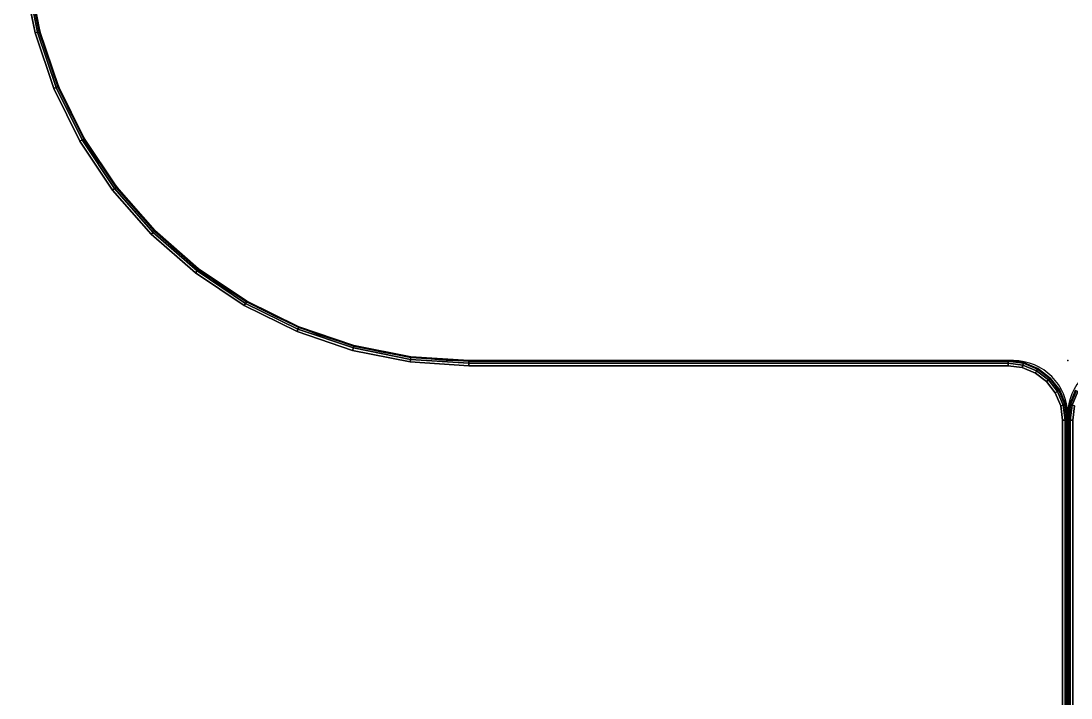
# Model space of a CAD drawing. Extents: x -170 to 1783, y -20 to 1205.
# Drawn here: x 46.54 to 70.71, y 996.64 to 1012.23 of the extents above; entities that cross this region are included whole.
import ezdxf

# ---------------------------------------------------------------- set-up
doc = ezdxf.new("R2010")
doc.units = 0
doc.header["$LTSCALE"] = 96
doc.header["$MEASUREMENT"] = 0
for name, color, linetype in [('A-FURN-3-WKSF-TOP', 7, 'Continuous'), ('A-FURN-3-WKSF-TRIM', 7, 'Continuous'), ('A-FURN-P-WKSF', 7, 'Continuous'), ('MAIN_WKSURF', 7, 'Continuous')]:
    doc.layers.add(name, color=color, linetype=linetype)

# ---------------------------------------------------------------- blocks, each defined once
blk = doc.blocks.new('EC-WS-424-T')
at = {"layer": 'A-FURN-3-WKSF-TRIM', "color": 40, "linetype": 'Continuous'}
for points in [[(47.882, -1.368, 29), (47.941, -1.368, 28.984), (47.941, -22.632, 28.984), (47.882, -22.632, 29)], [(47.941, -1.368, 27.766), (47.882, -1.368, 27.75), (47.882, -22.632, 27.75), (47.941, -22.632, 27.766)], [(47.941, -1.368, 28.984), (47.984, -1.368, 28.941), (47.984, -22.632, 28.941), (47.941, -22.632, 28.984)], [(47.984, -1.368, 27.809), (47.941, -1.368, 27.766), (47.941, -22.632, 27.766), (47.984, -22.632, 27.809)], [(47.984, -1.368, 28.941), (48, -1.368, 28.882), (48, -22.632, 28.882), (47.984, -22.632, 28.941)], [(48, -1.368, 27.868), (47.984, -1.368, 27.809), (47.984, -22.632, 27.809), (48, -22.632, 27.868)], [(48, -1.368, 28.882), (48, -1.368, 27.868), (48, -22.632, 27.868), (48, -22.632, 28.882)], [(47.882, -22.632, 29), (47.941, -22.632, 28.984), (47.896, -22.971, 28.984), (47.839, -22.956, 29)], [(47.941, -22.632, 27.766), (47.882, -22.632, 27.75), (47.839, -22.956, 27.75), (47.896, -22.971, 27.766)], [(47.941, -22.632, 28.984), (47.984, -22.632, 28.941), (47.938, -22.982, 28.941), (47.896, -22.971, 28.984)], [(47.984, -22.632, 27.809), (47.941, -22.632, 27.766), (47.896, -22.971, 27.766), (47.938, -22.982, 27.809)], [(47.984, -22.632, 28.941), (48, -22.632, 28.882), (47.953, -22.986, 28.882), (47.938, -22.982, 28.941)], [(48, -22.632, 27.868), (47.984, -22.632, 27.809), (47.938, -22.982, 27.809), (47.953, -22.986, 27.868)], [(48, -22.632, 28.882), (48, -22.632, 27.868), (47.953, -22.986, 27.868), (47.953, -22.986, 28.882)], [(47.896, -22.971, 28.984), (47.938, -22.982, 28.941), (47.803, -23.308, 28.941), (47.766, -23.287, 28.984)], [(47.938, -22.982, 27.809), (47.896, -22.971, 27.766), (47.766, -23.287, 27.766), (47.803, -23.308, 27.809)], [(47.938, -22.982, 28.941), (47.953, -22.986, 28.882), (47.817, -23.316, 28.882), (47.803, -23.308, 28.941)], [(47.953, -22.986, 27.868), (47.938, -22.982, 27.809), (47.803, -23.308, 27.809), (47.817, -23.316, 27.868)], [(47.953, -22.986, 28.882), (47.953, -22.986, 27.868), (47.817, -23.316, 27.868), (47.817, -23.316, 28.882)]]:
    blk.add_3dface(points, dxfattribs=at)
at = {"layer": 'A-FURN-P-WKSF', "color": 7, "linetype": 'Continuous'}
blk.add_line((48, -22.75), (48, -1.25), dxfattribs=at)
blk.add_arc((46.75, -22.75), 1.25, 270, 360, dxfattribs=at)
at = {"layer": 'MAIN_WKSURF', "color": 7, "linetype": 'Continuous'}
blk.add_point((48, -24), dxfattribs=at)
blk.add_point((48, -24), dxfattribs=at)
blk = doc.blocks.new('EC-WYC-46-2424-T')
at = {"layer": 'A-FURN-3-WKSF-TOP', "color": 60, "linetype": 'Continuous'}
for points, invisible_edges in [([(0.743, -0.285, 27.75), (0.743, -23.715, 27.75), (1.044, -23.839, 27.75), (1.044, -0.161, 27.75)], 5), ([(0.743, -0.285, 29), (1.044, -0.161, 29), (1.044, -23.839, 29), (0.743, -23.715, 29)], 10), ([(1.368, -23.882, 27.75), (1.368, -0.118, 27.75), (1.044, -0.161, 27.75), (1.044, -23.839, 27.75)], 5), ([(1.368, -23.882, 29), (1.044, -23.839, 29), (1.044, -0.161, 29), (1.368, -0.118, 29)], 10), ([(19.933, -0.118, 27.75), (1.368, -0.118, 27.75), (1.368, -23.882, 27.75), (13.78, -23.882, 27.75)], 10), ([(19.933, -0.118, 29), (13.78, -23.882, 29), (1.368, -23.882, 29), (1.368, -0.118, 29)], 5), ([(46.632, -0.118, 27.75), (13.78, -23.882, 27.75), (15.129, -23.97, 27.75), (16.456, -24.234, 27.75)], 9), ([(46.632, -0.118, 27.75), (28.067, -0.118, 27.75), (27.823, -0.142, 27.75), (13.78, -23.882, 27.75)], 12), ([(13.78, -23.882, 27.75), (20.412, -0.213, 27.75), (20.177, -0.142, 27.75), (19.933, -0.118, 27.75)], 9), ([(13.78, -23.882, 29), (19.933, -0.118, 29), (20.177, -0.142, 29), (20.412, -0.213, 29)], 9), ([(46.632, -0.118, 29), (13.78, -23.882, 29), (27.823, -0.142, 29), (28.067, -0.118, 29)], 3), ([(46.632, -0.118, 29), (16.456, -24.234, 29), (15.129, -23.97, 29), (13.78, -23.882, 29)], 9), ([(27.372, -0.329, 27.75), (13.78, -23.882, 27.75), (27.823, -0.142, 27.75), (27.588, -0.213, 27.75)], 3), ([(27.372, -0.329, 29), (27.588, -0.213, 29), (27.823, -0.142, 29), (13.78, -23.882, 29)], 12), ([(20.412, -0.213, 27.75), (13.78, -23.882, 27.75), (20.817, -0.484, 27.75), (20.628, -0.329, 27.75)], 3), ([(20.412, -0.213, 29), (20.628, -0.329, 29), (20.817, -0.484, 29), (13.78, -23.882, 29)], 12), ([(18.949, -25.267, 27.75), (46.632, -0.118, 27.75), (16.456, -24.234, 27.75), (17.736, -24.669, 27.75)], 3), ([(18.949, -25.267, 29), (17.736, -24.669, 29), (16.456, -24.234, 29), (46.632, -0.118, 29)], 12), ([(46.632, -0.118, 27.75), (18.949, -25.267, 27.75), (20.073, -26.018, 27.75), (21.09, -26.91, 27.75)], 9), ([(46.632, -0.118, 29), (21.09, -26.91, 29), (20.073, -26.018, 29), (18.949, -25.267, 29)], 9), ([(21.09, -26.91, 27.75), (47.257, -0.285, 27.75), (46.956, -0.161, 27.75), (46.632, -0.118, 27.75)], 9), ([(21.09, -26.91, 29), (46.632, -0.118, 29), (46.956, -0.161, 29), (47.257, -0.285, 29)], 9), ([(0.743, -23.715, 27.75), (0.743, -0.285, 27.75), (0.484, -0.484, 27.75), (0.484, -23.516, 27.75)], 5), ([(0.743, -23.715, 29), (0.484, -23.516, 29), (0.484, -0.484, 29), (0.743, -0.285, 29)], 10), ([(13.78, -23.882, 27.75), (27.372, -0.329, 27.75), (27.183, -0.484, 27.75), (26.623, -1.044, 27.75)], 9), ([(13.78, -23.882, 29), (26.623, -1.044, 29), (27.183, -0.484, 29), (27.372, -0.329, 29)], 9), ([(47.257, -0.285, 27.75), (21.09, -26.91, 27.75), (47.715, -0.743, 27.75), (47.516, -0.484, 27.75)], 3), ([(47.257, -0.285, 29), (47.516, -0.484, 29), (47.715, -0.743, 29), (21.09, -26.91, 29)], 12), ([(0.285, -0.743, 27.75), (0.285, -23.257, 27.75), (0.484, -23.516, 27.75), (0.484, -0.484, 27.75)], 5), ([(0.285, -0.743, 29), (0.484, -0.484, 29), (0.484, -23.516, 29), (0.285, -23.257, 29)], 10), ([(13.78, -23.882, 27.75), (21.622, -1.245, 27.75), (21.377, -1.044, 27.75), (20.817, -0.484, 27.75)], 9), ([(13.78, -23.882, 29), (20.817, -0.484, 29), (21.377, -1.044, 29), (21.622, -1.245, 29)], 9), ([(0.285, -23.257, 27.75), (0.285, -0.743, 27.75), (0.161, -1.044, 27.75), (0.161, -22.956, 27.75)], 5), ([(0.285, -23.257, 29), (0.161, -22.956, 29), (0.161, -1.044, 29), (0.285, -0.743, 29)], 10), ([(21.09, -26.91, 27.75), (47.882, -1.368, 27.75), (47.839, -1.044, 27.75), (47.715, -0.743, 27.75)], 9), ([(21.09, -26.91, 29), (47.715, -0.743, 29), (47.839, -1.044, 29), (47.882, -1.368, 29)], 9), ([(0.118, -1.368, 27.75), (0.118, -22.632, 27.75), (0.161, -22.956, 27.75), (0.161, -1.044, 27.75)], 4), ([(0.118, -1.368, 29), (0.161, -1.044, 29), (0.161, -22.956, 29), (0.118, -22.632, 29)], 2), ([(26.098, -1.395, 27.75), (13.78, -23.882, 27.75), (26.623, -1.044, 27.75), (26.378, -1.245, 27.75)], 3), ([(26.098, -1.395, 29), (26.378, -1.245, 29), (26.623, -1.044, 29), (13.78, -23.882, 29)], 12), ([(21.622, -1.245, 27.75), (13.78, -23.882, 27.75), (22.206, -1.487, 27.75), (21.902, -1.395, 27.75)], 3), ([(21.622, -1.245, 29), (21.902, -1.395, 29), (22.206, -1.487, 29), (13.78, -23.882, 29)], 12), ([(13.78, -23.882, 27.75), (26.098, -1.395, 27.75), (25.794, -1.487, 27.75), (25.479, -1.518, 27.75)], 9), ([(13.78, -23.882, 29), (25.479, -1.518, 29), (25.794, -1.487, 29), (26.098, -1.395, 29)], 9), ([(47.882, -1.368, 27.75), (21.09, -26.91, 27.75), (21.982, -27.927, 27.75), (22.733, -29.051, 27.75)], 9), ([(47.882, -1.368, 29), (22.733, -29.051, 29), (21.982, -27.927, 29), (21.09, -26.91, 29)], 9), ([(22.733, -29.051, 27.75), (23.331, -30.264, 27.75), (23.766, -31.544, 27.75), (47.882, -1.368, 27.75)], 12), ([(22.733, -29.051, 29), (47.882, -1.368, 29), (23.766, -31.544, 29), (23.331, -30.264, 29)], 3), ([(47.882, -1.368, 27.75), (23.766, -31.544, 27.75), (24.03, -32.871, 27.75), (24.118, -34.22, 27.75)], 9), ([(47.882, -1.368, 29), (24.118, -34.22, 29), (24.03, -32.871, 29), (23.766, -31.544, 29)], 9), ([(25.479, -1.518, 27.75), (22.521, -1.518, 27.75), (22.206, -1.487, 27.75), (13.78, -23.882, 27.75)], 12), ([(25.479, -1.518, 29), (13.78, -23.882, 29), (22.206, -1.487, 29), (22.521, -1.518, 29)], 3)]:
    blk.add_3dface(points, dxfattribs=dict(at, invisible_edges=invisible_edges))
at = {"layer": 'A-FURN-3-WKSF-TRIM', "color": 40, "linetype": 'Continuous'}
for points in [[(0, -22.632, 28.882), (0, -22.632, 27.868), (0, -1.368, 27.868), (0, -1.368, 28.882)], [(0.016, -22.632, 28.941), (0, -22.632, 28.882), (0, -1.368, 28.882), (0.016, -1.368, 28.941)], [(0, -22.632, 27.868), (0.016, -22.632, 27.809), (0.016, -1.368, 27.809), (0, -1.368, 27.868)], [(0.059, -22.632, 28.984), (0.016, -22.632, 28.941), (0.016, -1.368, 28.941), (0.059, -1.368, 28.984)], [(0.016, -22.632, 27.809), (0.059, -22.632, 27.766), (0.059, -1.368, 27.766), (0.016, -1.368, 27.809)], [(0.118, -22.632, 29), (0.059, -22.632, 28.984), (0.059, -1.368, 28.984), (0.118, -1.368, 29)], [(0.059, -22.632, 27.766), (0.118, -22.632, 27.75), (0.118, -1.368, 27.75), (0.059, -1.368, 27.766)], [(0.062, -22.982, 28.941), (0.047, -22.986, 28.882), (0, -22.632, 28.882), (0.016, -22.632, 28.941)], [(0.047, -22.986, 28.882), (0.047, -22.986, 27.868), (0, -22.632, 27.868), (0, -22.632, 28.882)], [(0.047, -22.986, 27.868), (0.062, -22.982, 27.809), (0.016, -22.632, 27.809), (0, -22.632, 27.868)], [(0.104, -22.971, 28.984), (0.062, -22.982, 28.941), (0.016, -22.632, 28.941), (0.059, -22.632, 28.984)], [(0.062, -22.982, 27.809), (0.104, -22.971, 27.766), (0.059, -22.632, 27.766), (0.016, -22.632, 27.809)], [(0.161, -22.956, 29), (0.104, -22.971, 28.984), (0.059, -22.632, 28.984), (0.118, -22.632, 29)], [(0.104, -22.971, 27.766), (0.161, -22.956, 27.75), (0.118, -22.632, 27.75), (0.059, -22.632, 27.766)], [(0.285, -23.257, 29), (0.234, -23.287, 28.984), (0.104, -22.971, 28.984), (0.161, -22.956, 29)], [(0.234, -23.287, 27.766), (0.285, -23.257, 27.75), (0.161, -22.956, 27.75), (0.104, -22.971, 27.766)], [(0.197, -23.308, 28.941), (0.183, -23.316, 28.882), (0.047, -22.986, 28.882), (0.062, -22.982, 28.941)], [(0.183, -23.316, 27.868), (0.197, -23.308, 27.809), (0.062, -22.982, 27.809), (0.047, -22.986, 27.868)], [(0.183, -23.316, 28.882), (0.183, -23.316, 27.868), (0.047, -22.986, 27.868), (0.047, -22.986, 28.882)], [(0.234, -23.287, 28.984), (0.197, -23.308, 28.941), (0.062, -22.982, 28.941), (0.104, -22.971, 28.984)], [(0.197, -23.308, 27.809), (0.234, -23.287, 27.766), (0.104, -22.971, 27.766), (0.062, -22.982, 27.809)], [(0.412, -23.588, 28.941), (0.401, -23.599, 28.882), (0.183, -23.316, 28.882), (0.197, -23.308, 28.941)], [(0.401, -23.599, 27.868), (0.412, -23.588, 27.809), (0.197, -23.308, 27.809), (0.183, -23.316, 27.868)], [(0.401, -23.599, 28.882), (0.401, -23.599, 27.868), (0.183, -23.316, 27.868), (0.183, -23.316, 28.882)], [(0.442, -23.558, 28.984), (0.412, -23.588, 28.941), (0.197, -23.308, 28.941), (0.234, -23.287, 28.984)], [(0.412, -23.588, 27.809), (0.442, -23.558, 27.766), (0.234, -23.287, 27.766), (0.197, -23.308, 27.809)], [(0.484, -23.516, 29), (0.442, -23.558, 28.984), (0.234, -23.287, 28.984), (0.285, -23.257, 29)], [(0.442, -23.558, 27.766), (0.484, -23.516, 27.75), (0.285, -23.257, 27.75), (0.234, -23.287, 27.766)], [(0.692, -23.803, 28.941), (0.684, -23.817, 28.882), (0.401, -23.599, 28.882), (0.412, -23.588, 28.941)], [(0.684, -23.817, 27.868), (0.692, -23.803, 27.809), (0.412, -23.588, 27.809), (0.401, -23.599, 27.868)], [(0.684, -23.817, 28.882), (0.684, -23.817, 27.868), (0.401, -23.599, 27.868), (0.401, -23.599, 28.882)], [(0.714, -23.766, 28.984), (0.692, -23.803, 28.941), (0.412, -23.588, 28.941), (0.442, -23.558, 28.984)], [(0.692, -23.803, 27.809), (0.714, -23.766, 27.766), (0.442, -23.558, 27.766), (0.412, -23.588, 27.809)], [(0.743, -23.715, 29), (0.714, -23.766, 28.984), (0.442, -23.558, 28.984), (0.484, -23.516, 29)], [(0.714, -23.766, 27.766), (0.743, -23.715, 27.75), (0.484, -23.516, 27.75), (0.442, -23.558, 27.766)], [(1.018, -23.938, 28.941), (1.014, -23.953, 28.882), (0.684, -23.817, 28.882), (0.692, -23.803, 28.941)], [(1.014, -23.953, 27.868), (1.018, -23.938, 27.809), (0.692, -23.803, 27.809), (0.684, -23.817, 27.868)], [(1.014, -23.953, 28.882), (1.014, -23.953, 27.868), (0.684, -23.817, 27.868), (0.684, -23.817, 28.882)], [(1.029, -23.896, 28.984), (1.018, -23.938, 28.941), (0.692, -23.803, 28.941), (0.714, -23.766, 28.984)], [(1.018, -23.938, 27.809), (1.029, -23.896, 27.766), (0.714, -23.766, 27.766), (0.692, -23.803, 27.809)], [(1.044, -23.839, 29), (1.029, -23.896, 28.984), (0.714, -23.766, 28.984), (0.743, -23.715, 29)], [(1.029, -23.896, 27.766), (1.044, -23.839, 27.75), (0.743, -23.715, 27.75), (0.714, -23.766, 27.766)], [(1.368, -23.941, 28.984), (1.368, -23.984, 28.941), (1.018, -23.938, 28.941), (1.029, -23.896, 28.984)], [(1.368, -23.984, 27.809), (1.368, -23.941, 27.766), (1.029, -23.896, 27.766), (1.018, -23.938, 27.809)], [(1.368, -23.882, 29), (1.368, -23.941, 28.984), (1.029, -23.896, 28.984), (1.044, -23.839, 29)], [(1.368, -23.941, 27.766), (1.368, -23.882, 27.75), (1.044, -23.839, 27.75), (1.029, -23.896, 27.766)], [(13.78, -23.941, 27.766), (13.78, -23.882, 27.75), (1.368, -23.882, 27.75), (1.368, -23.941, 27.766)], [(13.78, -23.882, 29), (13.78, -23.941, 28.984), (1.368, -23.941, 28.984), (1.368, -23.882, 29)], [(15.122, -24.029, 27.766), (15.129, -23.97, 27.75), (13.78, -23.882, 27.75), (13.78, -23.941, 27.766)], [(15.129, -23.97, 29), (15.122, -24.029, 28.984), (13.78, -23.941, 28.984), (13.78, -23.882, 29)], [(1.368, -23.984, 28.941), (1.368, -24, 28.882), (1.014, -23.953, 28.882), (1.018, -23.938, 28.941)], [(1.368, -24, 27.868), (1.368, -23.984, 27.809), (1.018, -23.938, 27.809), (1.014, -23.953, 27.868)], [(1.368, -24, 28.882), (1.368, -24, 27.868), (1.014, -23.953, 27.868), (1.014, -23.953, 28.882)], [(13.78, -23.984, 27.809), (13.78, -23.941, 27.766), (1.368, -23.941, 27.766), (1.368, -23.984, 27.809)], [(13.78, -23.941, 28.984), (13.78, -23.984, 28.941), (1.368, -23.984, 28.941), (1.368, -23.941, 28.984)], [(13.78, -24, 27.868), (13.78, -23.984, 27.809), (1.368, -23.984, 27.809), (1.368, -24, 27.868)], [(13.78, -23.984, 28.941), (13.78, -24, 28.882), (1.368, -24, 28.882), (1.368, -23.984, 28.941)], [(15.116, -24.072, 27.809), (15.122, -24.029, 27.766), (13.78, -23.941, 27.766), (13.78, -23.984, 27.809)], [(15.122, -24.029, 28.984), (15.116, -24.072, 28.941), (13.78, -23.984, 28.941), (13.78, -23.941, 28.984)], [(15.114, -24.087, 27.868), (15.116, -24.072, 27.809), (13.78, -23.984, 27.809), (13.78, -24, 27.868)], [(15.116, -24.072, 28.941), (15.114, -24.087, 28.882), (13.78, -24, 28.882), (13.78, -23.984, 28.941)], [(16.425, -24.348, 27.868), (16.429, -24.333, 27.809), (15.116, -24.072, 27.809), (15.114, -24.087, 27.868)], [(16.429, -24.333, 28.941), (16.425, -24.348, 28.882), (15.114, -24.087, 28.882), (15.116, -24.072, 28.941)], [(16.429, -24.333, 27.809), (16.44, -24.291, 27.766), (15.122, -24.029, 27.766), (15.116, -24.072, 27.809)], [(16.44, -24.291, 28.984), (16.429, -24.333, 28.941), (15.116, -24.072, 28.941), (15.122, -24.029, 28.984)], [(16.44, -24.291, 27.766), (16.456, -24.234, 27.75), (15.129, -23.97, 27.75), (15.122, -24.029, 27.766)], [(16.456, -24.234, 29), (16.44, -24.291, 28.984), (15.122, -24.029, 28.984), (15.129, -23.97, 29)], [(17.691, -24.778, 27.868), (17.697, -24.763, 27.809), (16.429, -24.333, 27.809), (16.425, -24.348, 27.868)], [(17.697, -24.763, 28.941), (17.691, -24.778, 28.882), (16.425, -24.348, 28.882), (16.429, -24.333, 28.941)], [(17.697, -24.763, 27.809), (17.714, -24.723, 27.766), (16.44, -24.291, 27.766), (16.429, -24.333, 27.809)], [(17.714, -24.723, 28.984), (17.697, -24.763, 28.941), (16.429, -24.333, 28.941), (16.44, -24.291, 28.984)], [(17.714, -24.723, 27.766), (17.736, -24.669, 27.75), (16.456, -24.234, 27.75), (16.44, -24.291, 27.766)], [(17.736, -24.669, 29), (17.714, -24.723, 28.984), (16.44, -24.291, 28.984), (16.456, -24.234, 29)], [(18.89, -25.369, 27.868), (18.898, -25.356, 27.809), (17.697, -24.763, 27.809), (17.691, -24.778, 27.868)], [(18.898, -25.356, 28.941), (18.89, -25.369, 28.882), (17.691, -24.778, 28.882), (17.697, -24.763, 28.941)], [(18.898, -25.356, 27.809), (18.919, -25.318, 27.766), (17.714, -24.723, 27.766), (17.697, -24.763, 27.809)], [(18.919, -25.318, 28.984), (18.898, -25.356, 28.941), (17.697, -24.763, 28.941), (17.714, -24.723, 28.984)], [(18.919, -25.318, 27.766), (18.949, -25.267, 27.75), (17.736, -24.669, 27.75), (17.714, -24.723, 27.766)], [(18.949, -25.267, 29), (18.919, -25.318, 28.984), (17.714, -24.723, 28.984), (17.736, -24.669, 29)], [(20.002, -26.112, 27.868), (20.011, -26.099, 27.809), (18.898, -25.356, 27.809), (18.89, -25.369, 27.868)], [(20.011, -26.099, 28.941), (20.002, -26.112, 28.882), (18.89, -25.369, 28.882), (18.898, -25.356, 28.941)], [(20.011, -26.099, 27.809), (20.037, -26.065, 27.766), (18.919, -25.318, 27.766), (18.898, -25.356, 27.809)], [(20.037, -26.065, 28.984), (20.011, -26.099, 28.941), (18.898, -25.356, 28.941), (18.919, -25.318, 28.984)], [(20.037, -26.065, 27.766), (20.073, -26.018, 27.75), (18.949, -25.267, 27.75), (18.919, -25.318, 27.766)], [(20.073, -26.018, 29), (20.037, -26.065, 28.984), (18.919, -25.318, 28.984), (18.949, -25.267, 29)], [(21.018, -26.982, 27.809), (21.048, -26.952, 27.766), (20.037, -26.065, 27.766), (20.011, -26.099, 27.809)], [(21.048, -26.952, 28.984), (21.018, -26.982, 28.941), (20.011, -26.099, 28.941), (20.037, -26.065, 28.984)], [(21.048, -26.952, 27.766), (21.09, -26.91, 27.75), (20.073, -26.018, 27.75), (20.037, -26.065, 27.766)], [(21.09, -26.91, 29), (21.048, -26.952, 28.984), (20.037, -26.065, 28.984), (20.073, -26.018, 29)], [(21.007, -26.993, 27.868), (21.018, -26.982, 27.809), (20.011, -26.099, 27.809), (20.002, -26.112, 27.868)], [(21.018, -26.982, 28.941), (21.007, -26.993, 28.882), (20.002, -26.112, 28.882), (20.011, -26.099, 28.941)], [(21.888, -27.998, 27.868), (21.901, -27.989, 27.809), (21.018, -26.982, 27.809), (21.007, -26.993, 27.868)], [(21.901, -27.989, 28.941), (21.888, -27.998, 28.882), (21.007, -26.993, 28.882), (21.018, -26.982, 28.941)], [(21.901, -27.989, 27.809), (21.935, -27.963, 27.766), (21.048, -26.952, 27.766), (21.018, -26.982, 27.809)], [(21.935, -27.963, 28.984), (21.901, -27.989, 28.941), (21.018, -26.982, 28.941), (21.048, -26.952, 28.984)], [(21.935, -27.963, 27.766), (21.982, -27.927, 27.75), (21.09, -26.91, 27.75), (21.048, -26.952, 27.766)], [(21.982, -27.927, 29), (21.935, -27.963, 28.984), (21.048, -26.952, 28.984), (21.09, -26.91, 29)], [(22.631, -29.11, 27.868), (22.644, -29.102, 27.809), (21.901, -27.989, 27.809), (21.888, -27.998, 27.868)], [(22.644, -29.102, 28.941), (22.631, -29.11, 28.882), (21.888, -27.998, 28.882), (21.901, -27.989, 28.941)], [(22.644, -29.102, 27.809), (22.682, -29.08, 27.766), (21.935, -27.963, 27.766), (21.901, -27.989, 27.809)], [(22.682, -29.08, 28.984), (22.644, -29.102, 28.941), (21.901, -27.989, 28.941), (21.935, -27.963, 28.984)], [(22.682, -29.08, 27.766), (22.733, -29.051, 27.75), (21.982, -27.927, 27.75), (21.935, -27.963, 27.766)], [(22.733, -29.051, 29), (22.682, -29.08, 28.984), (21.935, -27.963, 28.984), (21.982, -27.927, 29)], [(23.222, -30.309, 27.868), (23.237, -30.303, 27.809), (22.644, -29.102, 27.809), (22.631, -29.11, 27.868)], [(23.237, -30.303, 28.941), (23.222, -30.309, 28.882), (22.631, -29.11, 28.882), (22.644, -29.102, 28.941)], [(23.237, -30.303, 27.809), (23.277, -30.286, 27.766), (22.682, -29.08, 27.766), (22.644, -29.102, 27.809)], [(23.277, -30.286, 28.984), (23.237, -30.303, 28.941), (22.644, -29.102, 28.941), (22.682, -29.08, 28.984)], [(23.277, -30.286, 27.766), (23.331, -30.264, 27.75), (22.733, -29.051, 27.75), (22.682, -29.08, 27.766)], [(23.331, -30.264, 29), (23.277, -30.286, 28.984), (22.682, -29.08, 28.984), (22.733, -29.051, 29)], [(23.652, -31.575, 27.868), (23.667, -31.571, 27.809), (23.237, -30.303, 27.809), (23.222, -30.309, 27.868)], [(23.667, -31.571, 28.941), (23.652, -31.575, 28.882), (23.222, -30.309, 28.882), (23.237, -30.303, 28.941)], [(23.667, -31.571, 27.809), (23.709, -31.56, 27.766), (23.277, -30.286, 27.766), (23.237, -30.303, 27.809)], [(23.709, -31.56, 28.984), (23.667, -31.571, 28.941), (23.237, -30.303, 28.941), (23.277, -30.286, 28.984)], [(23.709, -31.56, 27.766), (23.766, -31.544, 27.75), (23.331, -30.264, 27.75), (23.277, -30.286, 27.766)], [(23.766, -31.544, 29), (23.709, -31.56, 28.984), (23.277, -30.286, 28.984), (23.331, -30.264, 29)], [(23.913, -32.886, 27.868), (23.928, -32.884, 27.809), (23.667, -31.571, 27.809), (23.652, -31.575, 27.868)], [(23.928, -32.884, 28.941), (23.913, -32.886, 28.882), (23.652, -31.575, 28.882), (23.667, -31.571, 28.941)], [(23.928, -32.884, 27.809), (23.971, -32.878, 27.766), (23.709, -31.56, 27.766), (23.667, -31.571, 27.809)], [(23.971, -32.878, 28.984), (23.928, -32.884, 28.941), (23.667, -31.571, 28.941), (23.709, -31.56, 28.984)], [(23.971, -32.878, 27.766), (24.03, -32.871, 27.75), (23.766, -31.544, 27.75), (23.709, -31.56, 27.766)], [(24.03, -32.871, 29), (23.971, -32.878, 28.984), (23.709, -31.56, 28.984), (23.766, -31.544, 29)]]:
    blk.add_3dface(points, dxfattribs=at)
for points, invisible_edges in [([(13.78, -24, 28.882), (13.78, -24, 27.868), (1.368, -24, 27.868), (1.368, -24, 28.882)], 1), ([(13.78, -24, 28.882), (15.114, -24.087, 28.882), (15.114, -24.087, 27.868), (13.78, -24, 27.868)], 10), ([(15.114, -24.087, 28.882), (16.425, -24.348, 28.882), (16.425, -24.348, 27.868), (15.114, -24.087, 27.868)], 10), ([(16.425, -24.348, 28.882), (17.691, -24.778, 28.882), (17.691, -24.778, 27.868), (16.425, -24.348, 27.868)], 10), ([(17.691, -24.778, 28.882), (18.89, -25.369, 28.882), (18.89, -25.369, 27.868), (17.691, -24.778, 27.868)], 10), ([(18.89, -25.369, 28.882), (20.002, -26.112, 28.882), (20.002, -26.112, 27.868), (18.89, -25.369, 27.868)], 10), ([(20.002, -26.112, 28.882), (21.007, -26.993, 28.882), (21.007, -26.993, 27.868), (20.002, -26.112, 27.868)], 10), ([(21.007, -26.993, 28.882), (21.888, -27.998, 28.882), (21.888, -27.998, 27.868), (21.007, -26.993, 27.868)], 10), ([(21.888, -27.998, 28.882), (22.631, -29.11, 28.882), (22.631, -29.11, 27.868), (21.888, -27.998, 27.868)], 10), ([(22.631, -29.11, 28.882), (23.222, -30.309, 28.882), (23.222, -30.309, 27.868), (22.631, -29.11, 27.868)], 10), ([(23.222, -30.309, 28.882), (23.652, -31.575, 28.882), (23.652, -31.575, 27.868), (23.222, -30.309, 27.868)], 10), ([(23.652, -31.575, 28.882), (23.913, -32.886, 28.882), (23.913, -32.886, 27.868), (23.652, -31.575, 27.868)], 10)]:
    blk.add_3dface(points, dxfattribs=dict(at, invisible_edges=invisible_edges))
at = {"layer": 'A-FURN-P-WKSF', "color": 7, "linetype": 'Continuous'}
for p, q in [((0, -1.25), (0, -22.75)), ((1.25, -24), (13.78, -24))]:
    blk.add_line(p, q, dxfattribs=at)
for centre, radius, start, end in [((1.25, -22.75), 1.25, 180, 270), ((13.78, -34.22), 10.22, 0, 90)]:
    blk.add_arc(centre, radius, start, end, dxfattribs=at)
at = {"layer": 'MAIN_WKSURF', "color": 7, "linetype": 'Continuous'}
blk.add_point((0, -24), dxfattribs=at)
blk.add_point((0, -24), dxfattribs=at)

msp = doc.modelspace()

# ---------------------------------------------------------------- block references
at = {"layer": 'MAIN_WKSURF', "color": 47, "linetype": 'Continuous', "rotation": 180}
for name, p in [('EC-WYC-46-2424-T', (70.63112, 980.41082)), ('EC-WS-424-T', (118.63112, 980.41082))]:
    msp.add_blockref(name, p, dxfattribs=at)

doc.saveas('drawing.dxf')
